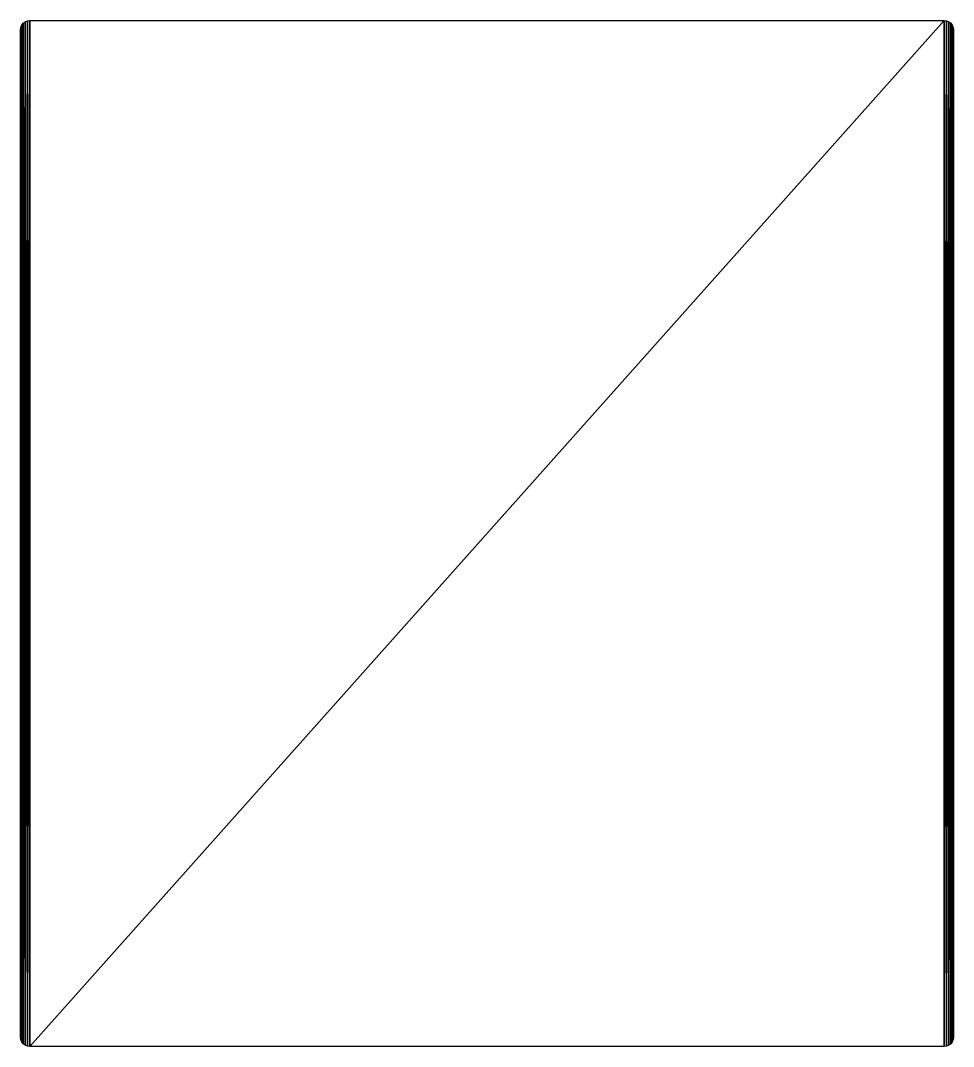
# Model space of a CAD drawing. Extents: x 0 to 200, y 0 to 220.
import ezdxf

# ---------------------------------------------------------------- set-up
doc = ezdxf.new("R2010")
doc.units = 0
doc.layers.add('LAYER0', color=7, linetype='CONTINUOUS')

msp = doc.modelspace()

# ---------------------------------------------------------------- meshes
at = {"layer": 'LAYER0'}
mesh = msp.add_polyface(dxfattribs=at)
corners = [(0.07, 218.52), (0, 2), (0, 218), (0.07, 1.48), (0.27, 219), (0.27, 1), (0.59, 219.41), (0.59, 0.59), (1, 219.73), (1, 0.27), (1.48, 219.93), (1.48, 0.07), (2, 220), (2, 0), (198, 220), (198, 0), (198.52, 219.93), (198.52, 0.07), (199, 219.73), (199, 0.27), (199.41, 219.41), (199.41, 0.59), (199.73, 219), (199.73, 1), (199.93, 218.52), (199.93, 1.48), (200, 218), (200, 2)]
mesh.append_faces([[corners[k] for k in face] for face in [(0, 1, 2), (25, 26, 27)]], dxfattribs={"vtx0": -1})
mesh.append_faces([[corners[k] for k in face] for face in [(1, 0, 3), (3, 4, 5), (5, 6, 7), (7, 8, 9), (9, 10, 11), (11, 12, 13), (13, 14, 15), (15, 16, 17), (17, 18, 19), (19, 20, 21), (21, 22, 23), (23, 24, 25)]], dxfattribs={"vtx0": -1, "vtx1": -1})
mesh.append_faces([[corners[k] for k in face] for face in [(3, 0, 4), (5, 4, 6), (7, 6, 8), (9, 8, 10), (11, 10, 12), (13, 12, 14), (15, 14, 16), (17, 16, 18), (19, 18, 20), (21, 20, 22), (23, 22, 24), (25, 24, 26)]], dxfattribs={"vtx0": -1, "vtx2": -1})

doc.saveas('drawing.dxf')
